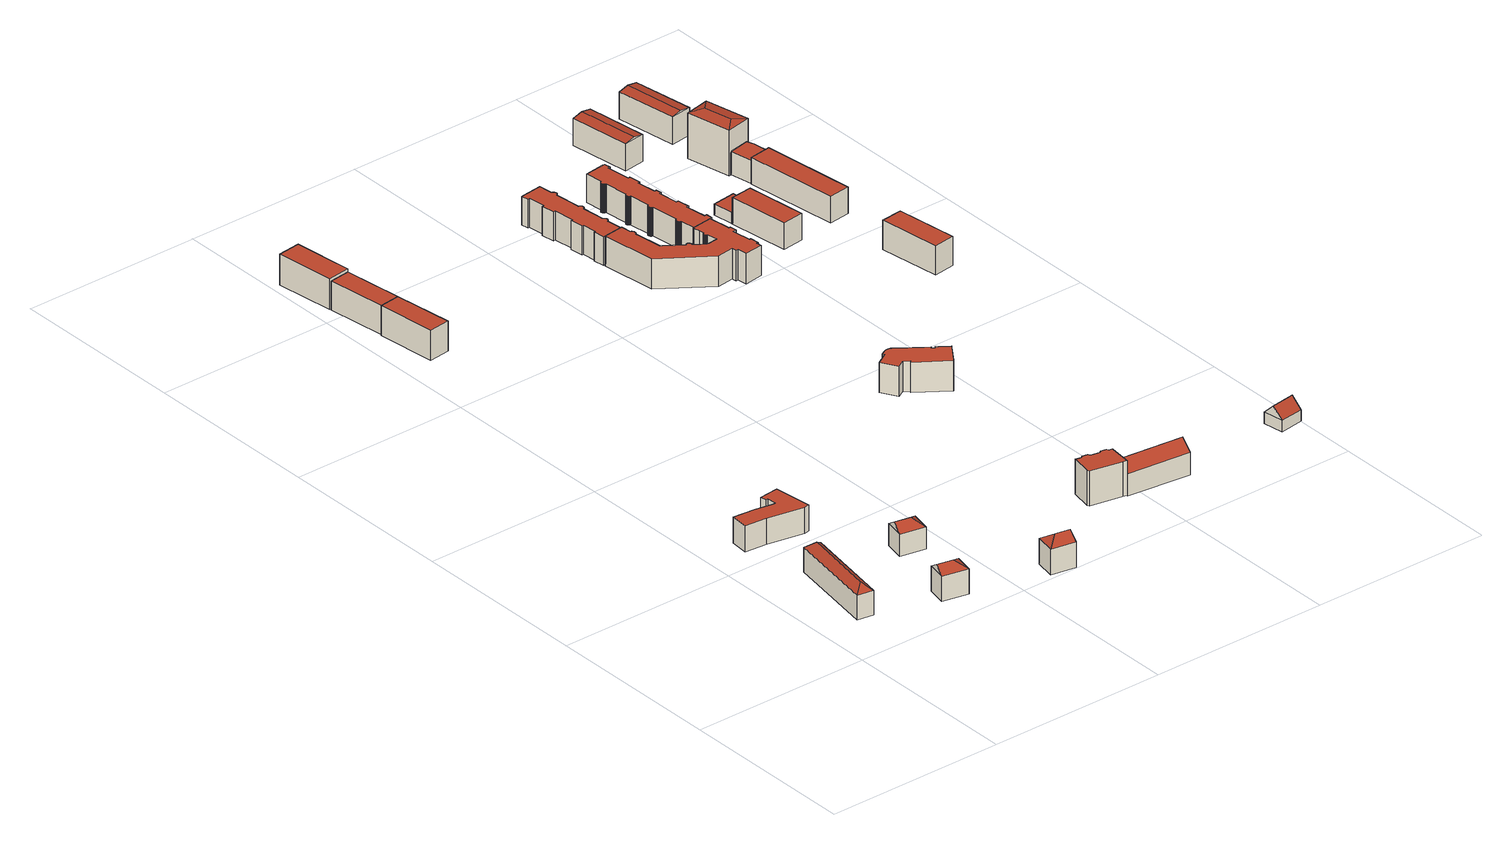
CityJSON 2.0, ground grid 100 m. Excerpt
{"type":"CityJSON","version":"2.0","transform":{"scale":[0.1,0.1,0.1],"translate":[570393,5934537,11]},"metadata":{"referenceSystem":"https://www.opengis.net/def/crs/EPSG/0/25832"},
"CityObjects":{
"building1":{"type":"Building","attributes":{"name":"Horner Weg","Gemeindeschluessel":"02100123","function":"31001_1010","yearOfConstruction":1978,"roofType":"3200","measuredHeight":17.67,"storeysAboveGround":4},"address":[{"country":"Germany","locality":"Hamburg","thoroughfareNumber":"66","thoroughfareName":"Horner Weg","postcode":"20535"}],"geometry":[{"type":"Solid","lod":"2","boundaries":[[[[0,1,2,3]],[[4,5,1,0]],[[6,7,5,4]],[[3,2,7,6]],[[0,8,4]],[[6,9,3]],[[3,9,8,0]],[[4,8,9,6]],[[1,5,7,2]]]],"semantics":{"surfaces":[{"type":"WallSurface"},{"type":"RoofSurface","Flaechenneigung":"48.5194451038387","Flaechenrichtung":"9.53841220868412","Flaechengroesse":"26.8965063253189"},{"type":"RoofSurface","Flaechenneigung":"48.5193577349466","Flaechenrichtung":"189.53772628679","Flaechengroesse":"26.7743850897338"},{"type":"RoofSurface","Flaechenneigung":"49.5983318737129","Flaechenrichtung":"279.524217591668","Flaechengroesse":"277.934152164432"},{"type":"RoofSurface","Flaechenneigung":"49.5982676367008","Flaechenrichtung":"99.5499452831652","Flaechengroesse":"277.933822970897"},{"type":"GroundSurface"}],"values":[[0,0,0,0,1,2,3,4,5]]}}]},
"building2":{"type":"Building","attributes":{"name":"Chapeaurougeweg","Gemeindeschluessel":"02100123","function":"31001_1010","yearOfConstruction":1957,"roofType":"1000","measuredHeight":14.59,"storeysAboveGround":4},"address":[{"country":"Germany","locality":"Hamburg","thoroughfareNumber":"1","thoroughfareName":"Chapeaurougeweg","postcode":"20535"}],"geometry":[{"type":"Solid","lod":"2","boundaries":[[[[10,11,12,13]],[[14,15,11,10]],[[16,17,15,14]],[[18,19,17,16]],[[20,21,19,18]],[[22,23,21,20]],[[24,25,23,22]],[[26,27,25,24]],[[28,29,27,26]],[[30,31,29,28]],[[32,33,31,30]],[[13,12,33,32]],[[30,28,26,24,22,20,18,16,14,10,13,32]],[[11,15,17,19,21,23,25,27,29,31,33,12]]]],"semantics":{"surfaces":[{"type":"WallSurface"},{"type":"RoofSurface","Flaechenneigung":"90","Flaechenrichtung":"0","Flaechengroesse":"455.397285505518"},{"type":"GroundSurface"}],"values":[[0,0,0,0,0,0,0,0,0,0,0,0,1,2]]}}]},
"building3":{"type":"Building","attributes":{"name":"Hammer Berg","Gemeindeschluessel":"02100123","function":"31001_1010","yearOfConstruction":1983,"roofType":"5000","measuredHeight":17.71,"storeysAboveGround":4},"address":[{"country":"Germany","locality":"Hamburg","thoroughfareNumber":"17","thoroughfareName":"Hammer Berg","postcode":"20535"}],"geometry":[{"type":"Solid","lod":"2","boundaries":[[[[34,35,36,37]],[[38,39,35,34]],[[40,41,39,38]],[[37,36,41,40]],[[34,42,38]],[[40,43,37]],[[37,43,42,34]],[[38,42,43,40]],[[35,39,41,36]]]],"semantics":{"surfaces":[{"type":"WallSurface"},{"type":"RoofSurface","Flaechenneigung":"58.0519913766496","Flaechenrichtung":"102.342177169567","Flaechengroesse":"37.0085912940975"},{"type":"RoofSurface","Flaechenneigung":"55.8991047435585","Flaechenrichtung":"12.3420523762911","Flaechengroesse":"76.6582425103314"},{"type":"RoofSurface","Flaechenneigung":"55.899038654029","Flaechenrichtung":"192.338488497563","Flaechengroesse":"75.753038087459"},{"type":"GroundSurface"}],"values":[[0,0,0,0,1,0,2,3,4]]}}]},
"building4":{"type":"Building","attributes":{"name":"Horner Weg","Gemeindeschluessel":"02100123","function":"31001_1010","yearOfConstruction":1983,"roofType":"5000","measuredHeight":16.08,"storeysAboveGround":4},"address":[{"country":"Germany","locality":"Hamburg","thoroughfareNumber":"72","thoroughfareName":"Horner Weg","postcode":"20535"}],"geometry":[{"type":"Solid","lod":"2","boundaries":[[[[44,45,46,47]],[[48,49,45,44]],[[50,51,49,48]],[[47,46,51,50]],[[44,52,48]],[[50,53,47]],[[47,53,52,44]],[[48,52,53,50]],[[45,49,51,46]]]],"semantics":{"surfaces":[{"type":"WallSurface"},{"type":"RoofSurface","Flaechenneigung":"54.419028162498","Flaechenrichtung":"101.420978640651","Flaechengroesse":"35.2230320490597"},{"type":"RoofSurface","Flaechenneigung":"55.736767506914","Flaechenrichtung":"11.2967302548789","Flaechengroesse":"78.2623785645123"},{"type":"RoofSurface","Flaechenneigung":"55.7371214321202","Flaechenrichtung":"190.962739550515","Flaechengroesse":"77.901548666172"},{"type":"GroundSurface"}],"values":[[0,0,0,0,1,0,2,3,4]]}}]},
"building5":{"type":"Building","attributes":{"name":"Chapeaurougeweg","Gemeindeschluessel":"02100123","function":"31001_1010","yearOfConstruction":1994,"roofType":"1000","measuredHeight":16.62,"storeysAboveGround":5},"address":[{"country":"Germany","locality":"Hamburg","thoroughfareNumber":"17","thoroughfareName":"Chapeaurougeweg","postcode":"20535"}],"geometry":[{"type":"Solid","lod":"2","boundaries":[[[[54,55,56,57]],[[58,59,55,54]],[[60,61,59,58]],[[57,56,61,60]],[[58,54,57,60]],[[55,59,61,56]]]],"semantics":{"surfaces":[{"type":"WallSurface"},{"type":"RoofSurface","Flaechenneigung":"90","Flaechenrichtung":"0","Flaechengroesse":"386.112114497951"},{"type":"GroundSurface"}],"values":[[0,0,0,0,1,2]]}}]},
"building6":{"type":"Building","attributes":{"name":"Chapeaurougeweg","Gemeindeschluessel":"02100123","function":"31001_1010","yearOfConstruction":1978,"roofType":"1000","measuredHeight":16.1,"storeysAboveGround":5},"address":[{"country":"Germany","locality":"Hamburg","thoroughfareNumber":"21","thoroughfareName":"Chapeaurougeweg","postcode":"20535"}],"geometry":[{"type":"Solid","lod":"2","boundaries":[[[[54,62,63,64]],[[57,65,62,54]],[[66,67,65,57]],[[64,63,67,66]],[[57,54,64,66]],[[62,65,67,63]]]],"semantics":{"surfaces":[{"type":"WallSurface"},{"type":"RoofSurface","Flaechenneigung":"90","Flaechenrichtung":"0","Flaechengroesse":"380.455382994518"},{"type":"GroundSurface"}],"values":[[0,0,0,0,1,2]]}}]},
"building7":{"type":"Building","attributes":{"name":"Hammer Berg","Gemeindeschluessel":"02100123","function":"31001_1010","yearOfConstruction":1983,"roofType":"5000","measuredHeight":18.1,"storeysAboveGround":5},"address":[{"country":"Germany","locality":"Hamburg","thoroughfareNumber":"23","thoroughfareName":"Hammer Berg","postcode":"20535"}],"geometry":[{"type":"Solid","lod":"2","boundaries":[[[[68,69,70,71]],[[72,73,69,68]],[[74,75,73,72]],[[71,70,75,74]],[[68,76,72]],[[74,77,71]],[[71,77,76,68]],[[72,76,77,74]],[[69,73,75,70]]]],"semantics":{"surfaces":[{"type":"WallSurface"},{"type":"RoofSurface","Flaechenneigung":"53.4409159751897","Flaechenrichtung":"280.558897904207","Flaechengroesse":"36.6055218206741"},{"type":"RoofSurface","Flaechenneigung":"55.6377100518905","Flaechenrichtung":"190.55121912804","Flaechengroesse":"76.9979765338255"},{"type":"RoofSurface","Flaechenneigung":"55.6374899896049","Flaechenrichtung":"10.5694958236093","Flaechengroesse":"76.9781983932192"},{"type":"GroundSurface"}],"values":[[0,0,0,0,1,0,2,3,4]]}}]},
"building8":{"type":"Building","attributes":{"name":"Chapeaurougeweg","Gemeindeschluessel":"02100123","function":"31001_1010","yearOfConstruction":1948,"roofType":"1000","measuredHeight":17.22,"storeysAboveGround":5},"address":[{"country":"Germany","locality":"Hamburg","thoroughfareNumber":"25","thoroughfareName":"Chapeaurougeweg","postcode":"20535"}],"geometry":[{"type":"Solid","lod":"2","boundaries":[[[[78,79,80,81]],[[82,83,79,78]],[[84,85,83,82]],[[81,80,85,84]],[[82,78,81,84]],[[79,83,85,80]]]],"semantics":{"surfaces":[{"type":"WallSurface"},{"type":"RoofSurface","Flaechenneigung":"90","Flaechenrichtung":"0","Flaechengroesse":"412.696350018242"},{"type":"GroundSurface"}],"values":[[0,0,0,0,1,2]]}}]},
"building9":{"type":"Building","attributes":{"name":"Horner Weg","Gemeindeschluessel":"02100123","function":"31001_1010","yearOfConstruction":1994,"roofType":"1000","measuredHeight":19.45,"storeysAboveGround":4},"address":[{"country":"Germany","locality":"Hamburg","thoroughfareNumber":"86","thoroughfareName":"Horner Weg","postcode":"20535"}],"geometry":[{"type":"Solid","lod":"2","boundaries":[[[[86,87,88,89]],[[90,91,87,86]],[[92,93,91,90]],[[94,95,93,92]],[[96,97,95,94]],[[98,99,97,96]],[[100,101,99,98]],[[102,103,101,100]],[[104,105,103,102]],[[106,107,105,104]],[[108,109,107,106]],[[110,111,109,108]],[[112,113,111,110]],[[114,115,113,112]],[[116,117,115,114]],[[89,88,117,116]],[[114,112,110,108,106,104,102,100,98,96,94,92,90,86,89,116]],[[87,91,93,95,97,99,101,103,105,107,109,111,113,115,117,88]]]],"semantics":{"surfaces":[{"type":"WallSurface"},{"type":"RoofSurface","Flaechenneigung":"90","Flaechenrichtung":"0","Flaechengroesse":"272.464848020555"},{"type":"GroundSurface"}],"values":[[0,0,0,0,0,0,0,0,0,0,0,0,0,0,0,0,1,2]]}}]},
"building10":{"type":"Building","attributes":{"name":"Horner Weg","Gemeindeschluessel":"02100123","function":"31001_1010","yearOfConstruction":1983,"roofType":"3100","measuredHeight":17.68,"storeysAboveGround":4},"address":[{"country":"Germany","locality":"Hamburg","thoroughfareNumber":"90","thoroughfareName":"Horner Weg","postcode":"20535"}],"geometry":[{"type":"Solid","lod":"2","boundaries":[[[[118,119,120,121]],[[122,123,119,118]],[[124,125,123,122]],[[121,120,125,124]],[[118,126,122]],[[124,127,121]],[[121,127,126,118]],[[122,126,127,124]],[[119,123,125,120]]]],"semantics":{"surfaces":[{"type":"WallSurface"},{"type":"RoofSurface","Flaechenneigung":"51.296855960043","Flaechenrichtung":"186.272061506842","Flaechengroesse":"300.801510846122"},{"type":"RoofSurface","Flaechenneigung":"51.2971776315843","Flaechenrichtung":"6.02639003625844","Flaechengroesse":"300.14656731401"},{"type":"GroundSurface"}],"values":[[0,0,0,0,0,0,1,2,3]]}}]},
"building11":{"type":"Building","attributes":{"name":"Am ElisabethgehÃ¶lz","Gemeindeschluessel":"02100123","function":"31001_1010","yearOfConstruction":1957,"roofType":"1000","measuredHeight":16.77,"storeysAboveGround":5},"address":[{"country":"Germany","locality":"Hamburg","thoroughfareNumber":"14","thoroughfareName":"Am Elisabethgehölz","postcode":"20535"}],"geometry":[{"type":"Solid","lod":"2","boundaries":[[[[128,129,130,131]],[[132,133,129,128]],[[134,135,133,132]],[[136,137,135,134]],[[138,139,137,136]],[[140,141,139,138]],[[142,143,141,140]],[[144,145,143,142]],[[146,147,145,144]],[[148,149,147,146]],[[150,151,149,148]],[[152,153,151,150]],[[154,155,153,152]],[[156,157,155,154]],[[158,159,157,156]],[[160,161,159,158]],[[162,163,161,160]],[[164,165,163,162]],[[166,167,165,164]],[[168,169,167,166]],[[170,171,169,168]],[[172,173,171,170]],[[131,130,173,172]],[[170,168,166,164,162,160,158,156,154,152,150,148,146,144,142,140,138,136,134,132,128,131,172]],[[129,133,135,137,139,141,143,145,147,149,151,153,155,157,159,161,163,165,167,169,171,173,130]]]],"semantics":{"surfaces":[{"type":"WallSurface"},{"type":"RoofSurface","Flaechenneigung":"90","Flaechenrichtung":"0","Flaechengroesse":"453.397866803879"},{"type":"GroundSurface"}],"values":[[0,0,0,0,0,0,0,0,0,0,0,0,0,0,0,0,0,0,0,0,0,0,0,1,2]]}}]},
"building12":{"type":"Building","attributes":{"name":"Curtiusweg","Gemeindeschluessel":"02100123","function":"31001_1010","yearOfConstruction":1978,"roofType":"1000","measuredHeight":16.1,"storeysAboveGround":5},"address":[{"country":"Germany","locality":"Hamburg","thoroughfareNumber":"10","thoroughfareName":"Curtiusweg","postcode":"20535"}],"geometry":[{"type":"Solid","lod":"2","boundaries":[[[[174,175,176,177]],[[178,179,175,174]],[[180,181,179,178]],[[182,183,181,180]],[[184,185,183,182]],[[186,187,185,184]],[[188,189,187,186]],[[190,191,189,188]],[[192,193,191,190]],[[194,195,193,192]],[[196,197,195,194]],[[198,199,197,196]],[[200,201,199,198]],[[202,203,201,200]],[[204,205,203,202]],[[206,207,205,204]],[[208,209,207,206]],[[210,211,209,208]],[[212,213,211,210]],[[214,215,213,212]],[[216,217,215,214]],[[218,219,217,216]],[[220,221,219,218]],[[222,223,221,220]],[[224,225,223,222]],[[226,227,225,224]],[[228,229,227,226]],[[230,231,229,228]],[[232,233,231,230]],[[234,235,233,232]],[[236,237,235,234]],[[238,239,237,236]],[[240,241,239,238]],[[242,243,241,240]],[[244,245,243,242]],[[246,247,245,244]],[[248,249,247,246]],[[250,251,249,248]],[[252,253,251,250]],[[254,255,253,252]],[[256,257,255,254]],[[258,259,257,256]],[[260,261,259,258]],[[262,263,261,260]],[[264,265,263,262]],[[266,267,265,264]],[[268,269,267,266]],[[270,271,269,268]],[[272,273,271,270]],[[274,275,273,272]],[[276,277,275,274]],[[278,279,277,276]],[[280,281,279,278]],[[282,283,281,280]],[[284,285,283,282]],[[286,287,285,284]],[[288,289,287,286]],[[290,291,289,288]],[[292,293,291,290]],[[294,295,293,292]],[[296,297,295,294]],[[298,299,297,296]],[[300,301,299,298]],[[302,303,301,300]],[[304,305,303,302]],[[177,176,305,304]],[[302,300,298,296,294,292,290,288,286,284,282,280,278,276,274,272,270,268,266,264,262,260,258,256,254,252,250,248,246,244,242,240,238,236,234,232,230,228,226,224,222,220,218,216,214,212,210,208,206,204,202,200,198,196,194,192,190,188,186,184,182,180,178,174,177,304]],[[175,179,181,183,185,187,189,191,193,195,197,199,201,203,205,207,209,211,213,215,217,219,221,223,225,227,229,231,233,235,237,239,241,243,245,247,249,251,253,255,257,259,261,263,265,267,269,271,273,275,277,279,281,283,285,287,289,291,293,295,297,299,301,303,305,176]]]],"semantics":{"surfaces":[{"type":"WallSurface"},{"type":"RoofSurface","Flaechenneigung":"90","Flaechenrichtung":"0","Flaechengroesse":"625.924208595984"},{"type":"GroundSurface"}],"values":[[0,0,0,0,0,0,0,0,0,0,0,0,0,0,0,0,0,0,0,0,0,0,0,0,0,0,0,0,0,0,0,0,0,0,0,0,0,0,0,0,0,0,0,0,0,0,0,0,0,0,0,0,0,0,0,0,0,0,0,0,0,0,0,0,0,0,1,2]]}}]},
"building13":{"type":"Building","attributes":{"name":"Curtiusweg","Gemeindeschluessel":"02100123","function":"31001_1010","yearOfConstruction":1978,"roofType":"1000","measuredHeight":16.84,"storeysAboveGround":5},"address":[{"country":"Germany","locality":"Hamburg","thoroughfareNumber":"2","thoroughfareName":"Curtiusweg","postcode":"20535"}],"geometry":[{"type":"Solid","lod":"2","boundaries":[[[[306,307,308,309]],[[310,311,307,306]],[[312,313,311,310]],[[314,315,313,312]],[[316,317,315,314]],[[318,319,317,316]],[[320,321,319,318]],[[322,323,321,320]],[[324,325,323,322]],[[326,327,325,324]],[[328,329,327,326]],[[330,331,329,328]],[[332,333,331,330]],[[334,335,333,332]],[[336,337,335,334]],[[338,339,337,336]],[[340,341,339,338]],[[342,343,341,340]],[[344,345,343,342]],[[346,347,345,344]],[[348,349,347,346]],[[350,351,349,348]],[[352,353,351,350]],[[354,355,353,352]],[[356,357,355,354]],[[358,359,357,356]],[[360,361,359,358]],[[362,363,361,360]],[[364,365,363,362]],[[366,367,365,364]],[[368,369,367,366]],[[370,371,369,368]],[[372,373,371,370]],[[374,375,373,372]],[[376,377,375,374]],[[378,379,377,376]],[[380,381,379,378]],[[382,383,381,380]],[[384,385,383,382]],[[386,387,385,384]],[[284,388,387,386]],[[282,389,388,284]],[[390,391,389,282]],[[392,393,391,390]],[[394,395,393,392]],[[396,397,395,394]],[[398,399,397,396]],[[400,401,399,398]],[[402,403,401,400]],[[404,405,403,402]],[[406,407,405,404]],[[408,409,407,406]],[[410,411,409,408]],[[412,413,411,410]],[[414,415,413,412]],[[416,417,415,414]],[[418,419,417,416]],[[420,421,419,418]],[[422,423,421,420]],[[424,425,423,422]],[[426,427,425,424]],[[428,429,427,426]],[[430,431,429,428]],[[432,433,431,430]],[[434,435,433,432]],[[436,437,435,434]],[[438,439,437,436]],[[440,441,439,438]],[[442,443,441,440]],[[444,445,443,442]],[[446,447,445,444]],[[448,449,447,446]],[[450,451,449,448]],[[452,453,451,450]],[[454,455,453,452]],[[456,457,455,454]],[[458,459,457,456]],[[309,308,459,458]],[[456,454,452,450,448,446,444,442,440,438,436,434,432,430,428,426,424,422,420,418,416,414,412,410,408,406,404,402,400,398,396,394,392,390,282,284,386,384,382,380,378,376,374,372,370,368,366,364,362,360,358,356,354,352,350,348,346,344,342,340,338,336,334,332,330,328,326,324,322,320,318,316,314,312,310,306,309,458]],[[307,311,313,315,317,319,321,323,325,327,329,331,333,335,337,339,341,343,345,347,349,351,353,355,357,359,361,363,365,367,369,371,373,375,377,379,381,383,385,387,388,389,391,393,395,397,399,401,403,405,407,409,411,413,415,417,419,421,423,425,427,429,431,433,435,437,439,441,443,445,447,449,451,453,455,457,459,308]]]],"semantics":{"surfaces":[{"type":"WallSurface"},{"type":"RoofSurface","Flaechenneigung":"90","Flaechenrichtung":"0","Flaechengroesse":"1127.86625337952"},{"type":"GroundSurface"}],"values":[[0,0,0,0,0,0,0,0,0,0,0,0,0,0,0,0,0,0,0,0,0,0,0,0,0,0,0,0,0,0,0,0,0,0,0,0,0,0,0,0,0,0,0,0,0,0,0,0,0,0,0,0,0,0,0,0,0,0,0,0,0,0,0,0,0,0,0,0,0,0,0,0,0,0,0,0,0,0,1,2]]}}]},
"building14":{"type":"Building","attributes":{"name":"Mettlerkampsweg","Gemeindeschluessel":"02100123","function":"31001_1010","yearOfConstruction":1978,"roofType":"1000","measuredHeight":15.96,"storeysAboveGround":5},"address":[{"country":"Germany","locality":"Hamburg","thoroughfareNumber":"17","thoroughfareName":"Mettlerkampsweg","postcode":"20535"}],"geometry":[{"type":"Solid","lod":"2","boundaries":[[[[460,461,462,463]],[[464,465,461,460]],[[466,467,465,464]],[[468,469,467,466]],[[470,471,469,468]],[[472,473,471,470]],[[474,475,473,472]],[[476,477,475,474]],[[478,479,477,476]],[[480,481,479,478]],[[482,483,481,480]],[[484,485,483,482]],[[486,487,485,484]],[[488,489,487,486]],[[490,491,489,488]],[[492,493,491,490]],[[494,495,493,492]],[[496,497,495,494]],[[498,499,497,496]],[[500,501,499,498]],[[502,503,501,500]],[[504,505,503,502]],[[506,507,505,504]],[[508,509,507,506]],[[510,511,509,508]],[[512,513,511,510]],[[514,515,513,512]],[[516,517,515,514]],[[518,519,517,516]],[[520,521,519,518]],[[522,523,521,520]],[[524,525,523,522]],[[526,527,525,524]],[[528,529,527,526]],[[530,531,529,528]],[[532,533,531,530]],[[534,535,533,532]],[[356,536,535,534]],[[354,537,536,356]],[[538,539,537,354]],[[540,541,539,538]],[[542,543,541,540]],[[544,545,543,542]],[[546,547,545,544]],[[548,549,547,546]],[[550,551,549,548]],[[552,553,551,550]],[[554,555,553,552]],[[556,557,555,554]],[[558,559,557,556]],[[560,561,559,558]],[[562,563,561,560]],[[564,565,563,562]],[[566,567,565,564]],[[568,569,567,566]],[[570,571,569,568]],[[572,573,571,570]],[[574,575,573,572]],[[576,577,575,574]],[[578,579,577,576]],[[580,581,579,578]],[[582,583,581,580]],[[584,585,583,582]],[[586,587,585,584]],[[588,589,587,586]],[[590,591,589,588]],[[592,593,591,590]],[[594,595,593,592]],[[596,597,595,594]],[[598,599,597,596]],[[600,601,599,598]],[[602,603,601,600]],[[604,605,603,602]],[[606,607,605,604]],[[608,609,607,606]],[[610,611,609,608]],[[612,613,611,610]],[[614,615,613,612]],[[616,617,615,614]],[[618,619,617,616]],[[620,621,619,618]],[[622,623,621,620]],[[624,625,623,622]],[[626,627,625,624]],[[628,629,627,626]],[[630,631,629,628]],[[632,633,631,630]],[[463,462,633,632]],[[630,628,626,624,622,620,618,616,614,612,610,608,606,604,602,600,598,596,594,592,590,588,586,584,582,580,578,576,574,572,570,568,566,564,562,560,558,556,554,552,550,548,546,544,542,540,538,354,356,534,532,530,528,526,524,522,520,518,516,514,512,510,508,506,504,502,500,498,496,494,492,490,488,486,484,482,480,478,476,474,472,470,468,466,464,460,463,632]],[[461,465,467,469,471,473,475,477,479,481,483,485,487,489,491,493,495,497,499,501,503,505,507,509,511,513,515,517,519,521,523,525,527,529,531,533,535,536,537,539,541,543,545,547,549,551,553,555,557,559,561,563,565,567,569,571,573,575,577,579,581,583,585,587,589,591,593,595,597,599,601,603,605,607,609,611,613,615,617,619,621,623,625,627,629,631,633,462]]]],"semantics":{"surfaces":[{"type":"WallSurface"},{"type":"RoofSurface","Flaechenneigung":"90","Flaechenrichtung":"0","Flaechengroesse":"838.331000767223"},{"type":"GroundSurface"}],"values":[[0,0,0,0,0,0,0,0,0,0,0,0,0,0,0,0,0,0,0,0,0,0,0,0,0,0,0,0,0,0,0,0,0,0,0,0,0,0,0,0,0,0,0,0,0,0,0,0,0,0,0,0,0,0,0,0,0,0,0,0,0,0,0,0,0,0,0,0,0,0,0,0,0,0,0,0,0,0,0,0,0,0,0,0,0,0,0,0,1,2]]}}]},
"building15":{"type":"Building","attributes":{"name":"Horner Weg","Gemeindeschluessel":"02100123","function":"31001_1010","yearOfConstruction":1957,"roofType":"3100","measuredHeight":12.05,"storeysAboveGround":2},"address":[{"country":"Germany","locality":"Hamburg","thoroughfareNumber":"108","thoroughfareName":"Horner Weg","postcode":"20535"}],"geometry":[{"type":"Solid","lod":"2","boundaries":[[[[634,635,636,637]],[[638,639,635,634]],[[640,641,639,638]],[[637,636,641,640]],[[634,642,638]],[[640,643,637]],[[637,643,642,634]],[[638,642,643,640]],[[635,639,641,636]]]],"semantics":{"surfaces":[{"type":"WallSurface"},{"type":"RoofSurface","Flaechenneigung":"44.2224293181682","Flaechenrichtung":"352.326128847104","Flaechengroesse":"110.80489631861"},{"type":"RoofSurface","Flaechenneigung":"44.2222213437054","Flaechenrichtung":"172.325843455523","Flaechengroesse":"110.800800307333"},{"type":"GroundSurface"}],"values":[[0,0,0,0,0,0,1,2,3]]}}]},
"building16":{"type":"Building","attributes":{"name":"Mettlerkampsweg","Gemeindeschluessel":"02100123","function":"31001_1010","yearOfConstruction":1968,"roofType":"1000","measuredHeight":14.84,"storeysAboveGround":5},"address":[{"country":"Germany","locality":"Hamburg","thoroughfareNumber":"36","thoroughfareName":"Mettlerkampsweg","postcode":"20535"}],"geometry":[{"type":"Solid","lod":"2","boundaries":[[[[644,645,646,647]],[[648,649,645,644]],[[650,651,649,648]],[[647,646,651,650]],[[648,644,647,650]],[[645,649,651,646]]]],"semantics":{"surfaces":[{"type":"WallSurface"},{"type":"RoofSurface","Flaechenneigung":"90","Flaechenrichtung":"0","Flaechengroesse":"408.214392011076"},{"type":"GroundSurface"}],"values":[[0,0,0,0,1,2]]}}]},
"building17":{"type":"Building","attributes":{"name":"Mettlerkampsweg","Gemeindeschluessel":"02100123","function":"31001_1010","yearOfConstruction":1968,"roofType":"1000","measuredHeight":6.03,"storeysAboveGround":2},"address":[{"country":"Germany","locality":"Hamburg","thoroughfareNumber":"38","thoroughfareName":"Mettlerkampsweg","postcode":"20535"}],"geometry":[{"type":"Solid","lod":"2","boundaries":[[[[652,653,654,655]],[[656,657,653,652]],[[658,659,657,656]],[[655,654,659,658]],[[656,652,655,658]],[[653,657,659,654]]]],"semantics":{"surfaces":[{"type":"WallSurface"},{"type":"RoofSurface","Flaechenneigung":"90","Flaechenrichtung":"0","Flaechengroesse":"148.80924499219"},{"type":"GroundSurface"}],"values":[[0,0,0,0,1,2]]}}]},
"building18":{"type":"Building","attributes":{"name":"Mettlerkampsweg","Gemeindeschluessel":"02100123","function":"31001_1010","yearOfConstruction":1957,"roofType":"3100","measuredHeight":16.25,"storeysAboveGround":5},"address":[{"country":"Germany","locality":"Hamburg","thoroughfareNumber":"44","thoroughfareName":"Mettlerkampsweg","postcode":"20535"}],"geometry":[{"type":"Solid","lod":"2","boundaries":[[[[660,661,662,663]],[[664,665,661,660]],[[666,667,665,664]],[[663,662,667,666]],[[660,668,664]],[[666,669,663]],[[663,669,668,660]],[[664,668,669,666]],[[661,665,667,662]]]],"semantics":{"surfaces":[{"type":"WallSurface"},{"type":"RoofSurface","Flaechenneigung":"79.4906333387829","Flaechenrichtung":"82.7153334581654","Flaechengroesse":"207.014255778824"},{"type":"RoofSurface","Flaechenneigung":"79.4907121724167","Flaechenrichtung":"262.794639672095","Flaechengroesse":"207.016208040833"},{"type":"GroundSurface"}],"values":[[0,0,0,0,0,0,1,2,3]]}}]},
"building19":{"type":"Building","attributes":{"name":"Mettlerkampsweg","Gemeindeschluessel":"02100123","function":"31001_1010","yearOfConstruction":1948,"roofType":"1000","measuredHeight":16.48,"storeysAboveGround":1},"address":[{"country":"Germany","locality":"Hamburg","thoroughfareNumber":"16","thoroughfareName":"Mettlerkampsweg","postcode":"20535"}],"geometry":[{"type":"Solid","lod":"2","boundaries":[[[[670,671,672,673]],[[674,675,671,670]],[[676,677,675,674]],[[673,672,677,676]],[[674,670,673,676]],[[671,675,677,672]]]],"semantics":{"surfaces":[{"type":"WallSurface"},{"type":"RoofSurface","Flaechenneigung":"90","Flaechenrichtung":"0","Flaechengroesse":"409.187663005592"},{"type":"GroundSurface"}],"values":[[0,0,0,0,1,2]]}}]},
"building20":{"type":"Building","attributes":{"name":"Mettlerkampsweg","Gemeindeschluessel":"02100123","function":"31001_1010","yearOfConstruction":1994,"roofType":"1000","measuredHeight":14.85,"storeysAboveGround":5},"address":[{"country":"Germany","locality":"Hamburg","thoroughfareNumber":"38","thoroughfareName":"Mettlerkampsweg","postcode":"20535"}],"geometry":[{"type":"Solid","lod":"2","boundaries":[[[[678,679,680,681]],[[682,683,679,678]],[[684,685,683,682]],[[681,680,685,684]],[[682,678,681,684]],[[679,683,685,680]]]],"semantics":{"surfaces":[{"type":"WallSurface"},{"type":"RoofSurface","Flaechenneigung":"90","Flaechenrichtung":"0","Flaechengroesse":"624.886570023994"},{"type":"GroundSurface"}],"values":[[0,0,0,0,1,2]]}}]},
"building21":{"type":"Building","attributes":{"name":"Mettlerkampsweg","Gemeindeschluessel":"02100123","function":"31001_1010","yearOfConstruction":1968,"roofType":"1000","measuredHeight":12.8,"storeysAboveGround":4},"address":[{"country":"Germany","locality":"Hamburg","thoroughfareNumber":"40","thoroughfareName":"Mettlerkampsweg","postcode":"20535"}],"geometry":[{"type":"Solid","lod":"2","boundaries":[[[[686,687,688,689]],[[690,691,687,686]],[[692,693,691,690]],[[694,695,693,692]],[[689,688,695,694]],[[692,690,686,689,694]],[[687,691,693,695,688]]]],"semantics":{"surfaces":[{"type":"WallSurface"},{"type":"RoofSurface","Flaechenneigung":"90","Flaechenrichtung":"0","Flaechengroesse":"162.184296997844"},{"type":"GroundSurface"}],"values":[[0,0,0,0,0,1,2]]}}]},
"building22":{"type":"Building","attributes":{"name":"Mettlerkampsweg","Gemeindeschluessel":"02100123","function":"31001_1010","yearOfConstruction":1968,"roofType":"3200","measuredHeight":26.52,"storeysAboveGround":9},"address":[{"country":"Germany","locality":"Hamburg","thoroughfareNumber":"40","thoroughfareName":"Mettlerkampsweg","postcode":"20535"}],"geometry":[{"type":"Solid","lod":"2","boundaries":[[[[696,697,698,699]],[[700,701,697,696]],[[702,703,701,700]],[[699,698,703,702]],[[696,704,700]],[[702,705,699]],[[699,705,704,696]],[[700,704,705,702]],[[697,701,703,698]]]],"semantics":{"surfaces":[{"type":"WallSurface"},{"type":"RoofSurface","Flaechenneigung":"74.0783876585805","Flaechenrichtung":"168.417439500248","Flaechengroesse":"34.1918343281827"},{"type":"RoofSurface","Flaechenneigung":"74.0782754324864","Flaechenrichtung":"348.417439591703","Flaechengroesse":"34.191834332494"},{"type":"RoofSurface","Flaechenneigung":"79.4880171231986","Flaechenrichtung":"78.4186592217096","Flaechengroesse":"150.976076305741"},{"type":"RoofSurface","Flaechenneigung":"79.4880340211222","Flaechenrichtung":"258.418659224137","Flaechengroesse":"150.976076299606"},{"type":"GroundSurface"}],"values":[[0,0,0,0,1,2,3,4,5]]}}]},
"building23":{"type":"Building","attributes":{"name":"Sievekingsallee","Gemeindeschluessel":"02100123","function":"31001_1010","yearOfConstruction":1957,"roofType":"3100","measuredHeight":16.28,"storeysAboveGround":5},"address":[{"country":"Germany","locality":"Hamburg","thoroughfareNumber":"114","thoroughfareName":"Sievekingsallee","postcode":"20535"}],"geometry":[{"type":"Solid","lod":"2","boundaries":[[[[706,707,708,709]],[[710,711,707,706]],[[712,713,711,710]],[[709,708,713,712]],[[706,714,710]],[[712,715,709]],[[709,715,714,706]],[[710,714,715,712]],[[707,711,713,708]]]],"semantics":{"surfaces":[{"type":"WallSurface"},{"type":"RoofSurface","Flaechenneigung":"79.5272803375976","Flaechenrichtung":"81.952486359205","Flaechengroesse":"205.375853432373"},{"type":"RoofSurface","Flaechenneigung":"79.5272746201751","Flaechenrichtung":"261.950595209853","Flaechengroesse":"205.370619285064"},{"type":"GroundSurface"}],"values":[[0,0,0,0,0,0,1,2,3]]}}]}
},
"vertices":[
[276,767,168],[276,767,30],[192,266,30],[192,266,168],[366,751,168],[366,751,30],[282,251,168],[282,251,30],[313,716,206],[244,302,206],
[171,1076,183],[171,1076,37],[290,1065,37],[290,1065,183],[179,1176,183],[179,1176,37],[302,1165,183],[302,1165,37],[401,1146,183],[401,1146,37],[414,1147,183],[414,1147,37],[408,1197,183],[408,1197,37],[397,1196,183],[397,1196,37],[392,1231,183],[392,1231,37],[501,1243,183],[501,1243,37],[526,1031,183],[526,1031,37],[496,1027,183],[496,1027,37],
[794,237,153],[794,237,13],[650,268,13],[650,268,153],[771,132,153],[771,132,13],[629,163,153],[629,163,13],[726,197,190],[639,215,190],
[870,653,164],[870,653,41],[729,682,41],[729,682,164],[848,546,164],[848,546,41],[708,573,164],[708,573,41],[808,610,202],[718,628,202],
[206,3713,210],[206,3713,44],[90,3699,44],[90,3699,210],[246,3387,210],[246,3387,44],[128,3373,210],[128,3373,44],
[206,3713,49],[166,4038,49],[166,4038,210],[90,3699,49],[52,4024,210],[52,4024,49],
[1191,31,147],[1191,31,5],[1327,5,5],[1327,5,147],[1212,142,147],[1212,142,5],[1348,116,147],[1348,116,5],[1253,77,186],[1338,61,186],
[166,4038,227],[166,4038,55],[127,4363,55],[127,4363,227],[41,4023,227],[41,4023,55],[2,4348,227],[2,4348,55],
[1695,347,239],[1695,347,45],[1869,313,45],[1869,313,239],[1688,359,239],[1688,359,45],[1710,476,239],[1710,476,45],[1743,469,239],[1743,469,45],[1755,477,239],[1755,477,45],[1784,471,239],[1784,471,45],[1792,459,239],[1792,459,45],[1841,449,239],[1841,449,45],[1853,457,239],[1853,457,45],[1882,451,239],[1882,451,45],[1890,439,239],[1890,439,45],[1907,436,239],[1907,436,45],[1906,433,239],[1906,433,45],[1894,319,239],[1894,319,45],[1893,308,239],[1893,308,45],
[1892,303,168],[1892,303,44],[2246,263,44],[2246,263,168],[1906,433,168],[1906,433,44],[2260,396,168],[2260,396,44],[1899,368,221],[2253,330,221],
[1676,1861,202],[1676,1861,34],[1653,1848,34],[1653,1848,202],[1683,1864,202],[1683,1864,34],[1690,1867,202],[1690,1867,34],[1698,1868,202],[1698,1868,34],[1705,1868,202],[1705,1868,34],[1713,1867,202],[1713,1867,34],[1720,1864,202],[1720,1864,34],[1727,1860,202],[1727,1860,34],[1733,1855,202],[1733,1855,34],[1875,1751,202],[1875,1751,34],[1869,1742,202],[1869,1742,34],[1884,1731,202],[1884,1731,34],[1891,1740,202],[1891,1740,34],[1954,1694,202],[1954,1694,34],[1948,1685,202],[1948,1685,34],[1877,1586,202],[1877,1586,34],[1710,1704,202],[1710,1704,34],[1717,1713,202],[1717,1713,34],[1687,1734,202],[1687,1734,34],[1646,1710,202],[1646,1710,34],[1594,1798,202],[1594,1798,34],[1659,1837,202],[1659,1837,34],
[1258,4003,211],[1258,4003,50],[1269,3910,50],[1269,3910,211],[1248,4002,211],[1248,4002,50],[1243,4042,211],[1243,4042,50],[1252,4043,211],[1252,4043,50],[1366,4057,211],[1366,4057,50],[1374,3979,211],[1374,3979,50],[1377,3978,211],[1377,3978,50],[1380,3977,211],[1380,3977,50],[1382,3976,211],[1382,3976,50],[1384,3974,211],[1384,3974,50],[1386,3972,211],[1386,3972,50],[1388,3969,211],[1388,3969,50],[1389,3967,211],[1389,3967,50],[1389,3964,211],[1389,3964,50],[1389,3961,211],[1389,3961,50],[1389,3958,211],[1389,3958,50],[1388,3955,211],[1388,3955,50],[1387,3953,211],[1387,3953,50],[1385,3951,211],[1385,3951,50],[1383,3949,211],[1383,3949,50],[1380,3947,211],[1380,3947,50],[1378,3946,211],[1378,3946,50],[1393,3801,211],[1393,3801,50],[1396,3800,211],[1396,3800,50],[1399,3799,211],[1399,3799,50],[1401,3797,211],[1401,3797,50],[1403,3795,211],[1403,3795,50],[1405,3793,211],[1405,3793,50],[1407,3790,211],[1407,3790,50],[1407,3787,211],[1407,3787,50],[1408,3784,211],[1408,3784,50],[1408,3781,211],[1408,3781,50],[1407,3778,211],[1407,3778,50],[1406,3775,211],[1406,3775,50],[1404,3773,211],[1404,3773,50],[1402,3771,211],[1402,3771,50],[1399,3769,211],[1399,3769,50],[1397,3768,211],[1397,3768,50],[1410,3640,211],[1410,3640,50],[1413,3639,211],[1413,3639,50],[1416,3637,211],[1416,3637,50],[1418,3635,211],[1418,3635,50],[1420,3633,211],[1420,3633,50],[1422,3630,211],[1422,3630,50],[1423,3627,211],[1423,3627,50],[1423,3624,211],[1423,3624,50],[1424,3621,211],[1424,3621,50],[1423,3618,211],[1423,3618,50],[1422,3615,211],[1422,3615,50],[1421,3612,211],[1421,3612,50],[1419,3610,211],[1419,3610,50],[1416,3608,211],[1416,3608,50],[1414,3606,211],[1414,3606,50],[1423,3522,211],[1423,3522,50],[1319,3510,211],[1319,3510,50],[1307,3509,211],[1307,3509,50],[1300,3570,211],[1300,3570,50],[1308,3571,211],[1308,3571,50],[1299,3649,211],[1299,3649,50],[1290,3648,211],[1290,3648,50],[1282,3722,211],[1282,3722,50],[1292,3723,211],[1292,3723,50],[1279,3837,211],[1279,3837,50],[1268,3836,211],[1268,3836,50],[1259,3909,211],[1259,3909,50],
[1656,3144,211],[1656,3144,42],[1640,3149,42],[1640,3149,211],[1707,3150,211],[1707,3150,42],[1699,3207,211],[1699,3207,42],[1697,3207,211],[1697,3207,42],[1695,3208,211],[1695,3208,42],[1693,3209,211],[1693,3209,42],[1691,3210,211],[1691,3210,42],[1689,3211,211],[1689,3211,42],[1688,3213,211],[1688,3213,42],[1687,3215,211],[1687,3215,42],[1687,3217,211],[1687,3217,42],[1686,3219,211],[1686,3219,42],[1687,3221,211],[1687,3221,42],[1687,3223,211],[1687,3223,42],[1688,3225,211],[1688,3225,42],[1689,3227,211],[1689,3227,42],[1690,3229,211],[1690,3229,42],[1692,3230,211],[1692,3230,42],[1694,3231,211],[1694,3231,42],[1696,3232,211],[1696,3232,42],[1693,3259,211],[1693,3259,42],[1689,3293,211],[1689,3293,42],[1688,3301,211],[1688,3301,42],[1690,3301,211],[1690,3301,42],[1804,3315,211],[1804,3315,42],[1819,3193,211],[1819,3193,42],[1828,3194,211],[1828,3194,42],[1833,3156,211],[1833,3156,42],[1814,3154,211],[1814,3154,42],[1827,3048,211],[1827,3048,42],[1836,3049,211],[1836,3049,42],[1842,3001,211],[1842,3001,42],[1832,2999,211],[1832,2999,42],[1835,2971,211],[1835,2971,42],[1731,2958,211],[1731,2958,42],[1724,3010,211],[1724,3010,42],[1712,3008,211],[1712,3008,42],[1709,3035,211],[1709,3035,42],[1617,3024,211],[1617,3024,42],[1354,3208,211],[1354,3208,42],[1319,3510,42],[1423,3522,42],[1429,3523,211],[1429,3523,42],[1436,3467,211],[1436,3467,42],[1439,3465,211],[1439,3465,42],[1442,3463,211],[1442,3463,42],[1444,3461,211],[1444,3461,42],[1446,3458,211],[1446,3458,42],[1448,3455,211],[1448,3455,42],[1449,3451,211],[1449,3451,42],[1449,3448,211],[1449,3448,42],[1449,3444,211],[1449,3444,42],[1448,3441,211],[1448,3441,42],[1447,3437,211],[1447,3437,42],[1445,3434,211],[1445,3434,42],[1443,3432,211],[1443,3432,42],[1441,3429,211],[1441,3429,42],[1460,3276,211],[1460,3276,42],[1563,3203,211],[1563,3203,42],[1565,3204,211],[1565,3204,42],[1567,3206,211],[1567,3206,42],[1569,3207,211],[1569,3207,42],[1571,3208,211],[1571,3208,42],[1573,3208,211],[1573,3208,42],[1576,3208,211],[1576,3208,42],[1578,3208,211],[1578,3208,42],[1581,3207,211],[1581,3207,42],[1583,3206,211],[1583,3206,42],[1584,3204,211],[1584,3204,42],[1586,3202,211],[1586,3202,42],[1587,3200,211],[1587,3200,42],[1588,3198,211],[1588,3198,42],[1589,3195,211],[1589,3195,42],[1589,3193,211],[1589,3193,42],[1588,3191,211],[1588,3191,42],[1587,3188,211],[1587,3188,42],[1586,3186,211],[1586,3186,42],
[1622,3875,211],[1622,3875,51],[1625,3875,51],[1625,3875,211],[1619,3876,211],[1619,3876,51],[1617,3877,211],[1617,3877,51],[1615,3879,211],[1615,3879,51],[1613,3881,211],[1613,3881,51],[1611,3883,211],[1611,3883,51],[1610,3886,211],[1610,3886,51],[1609,3888,211],[1609,3888,51],[1609,3891,211],[1609,3891,51],[1609,3894,211],[1609,3894,51],[1610,3896,211],[1610,3896,51],[1611,3899,211],[1611,3899,51],[1612,3901,211],[1612,3901,51],[1614,3903,211],[1614,3903,51],[1616,3905,211],[1616,3905,51],[1618,3906,211],[1618,3906,51],[1621,3907,211],[1621,3907,51],[1610,4003,211],[1610,4003,51],[1721,4016,211],[1721,4016,51],[1733,4017,211],[1733,4017,51],[1737,3981,211],[1737,3981,51],[1725,3980,211],[1725,3980,51],[1741,3850,211],[1741,3850,51],[1752,3851,211],[1752,3851,51],[1759,3787,211],[1759,3787,51],[1748,3785,211],[1748,3785,51],[1761,3676,211],[1761,3676,51],[1772,3677,211],[1772,3677,51],[1776,3646,211],[1776,3646,51],[1765,3644,211],[1765,3644,51],[1778,3535,211],[1778,3535,51],[1790,3536,211],[1790,3536,51],[1798,3467,211],[1798,3467,51],[1786,3466,211],[1786,3466,51],[1800,3351,211],[1800,3351,51],[1813,3352,211],[1813,3352,51],[1817,3317,211],[1817,3317,51],[1804,3315,51],[1690,3301,51],[1681,3381,211],[1681,3381,51],[1678,3382,211],[1678,3382,51],[1675,3383,211],[1675,3383,51],[1673,3384,211],[1673,3384,51],[1671,3386,211],[1671,3386,51],[1669,3389,211],[1669,3389,51],[1668,3392,211],[1668,3392,51],[1667,3394,211],[1667,3394,51],[1666,3397,211],[1666,3397,51],[1667,3400,211],[1667,3400,51],[1667,3403,211],[1667,3403,51],[1668,3406,211],[1668,3406,51],[1670,3409,211],[1670,3409,51],[1672,3411,211],[1672,3411,51],[1675,3413,211],[1675,3413,51],[1677,3414,211],[1677,3414,51],[1660,3566,211],[1660,3566,51],[1657,3567,211],[1657,3567,51],[1654,3568,211],[1654,3568,51],[1652,3570,211],[1652,3570,51],[1650,3572,211],[1650,3572,51],[1648,3574,211],[1648,3574,51],[1647,3577,211],[1647,3577,51],[1646,3579,211],[1646,3579,51],[1646,3582,211],[1646,3582,51],[1646,3585,211],[1646,3585,51],[1647,3588,211],[1647,3588,51],[1648,3591,211],[1648,3591,51],[1649,3593,211],[1649,3593,51],[1651,3595,211],[1651,3595,51],[1654,3597,211],[1654,3597,51],[1656,3598,211],[1656,3598,51],[1643,3713,211],[1643,3713,51],[1640,3714,211],[1640,3714,51],[1638,3715,211],[1638,3715,51],[1636,3717,211],[1636,3717,51],[1634,3719,211],[1634,3719,51],[1632,3721,211],[1632,3721,51],[1631,3723,211],[1631,3723,51],[1630,3726,211],[1630,3726,51],[1630,3729,211],[1630,3729,51],[1630,3732,211],[1630,3732,51],[1631,3734,211],[1631,3734,51],[1632,3737,211],[1632,3737,51],[1633,3739,211],[1633,3739,51],[1635,3741,211],[1635,3741,51],[1637,3743,211],[1637,3743,51],[1639,3744,211],[1639,3744,51],
[2942,411,113],[2942,411,51],[2809,393,51],[2809,393,113],[2957,297,113],[2957,297,51],[2825,279,113],[2825,279,51],[2950,354,172],[2817,336,172],
[2143,3427,197],[2143,3427,49],[2023,3413,49],[2023,3413,197],[2184,3091,197],[2184,3091,49],[2064,3076,197],[2064,3076,49],
[2135,3543,114],[2135,3543,53],[2006,3527,53],[2006,3527,114],[2149,3428,114],[2149,3428,53],[2020,3413,114],[2020,3413,53],
[2060,4128,198],[2060,4128,47],[2017,4467,47],[2017,4467,198],[1942,4113,198],[1942,4113,47],[1899,4453,198],[1899,4453,47],[2001,4121,209],[1958,4460,209],
[2543,2789,214],[2543,2789,50],[2424,2775,50],[2424,2775,214],[2587,2450,214],[2587,2450,50],[2469,2435,214],[2469,2435,50],
[2441,3648,202],[2441,3648,54],[2321,3633,54],[2321,3633,202],[2502,3129,202],[2502,3129,54],[2384,3115,202],[2384,3115,54],
[2415,3782,183],[2415,3782,55],[2299,3758,55],[2299,3758,183],[2430,3744,183],[2430,3744,55],[2441,3648,183],[2441,3648,55],[2322,3633,183],[2322,3633,55],
[2426,3784,307],[2426,3784,55],[2375,4034,55],[2375,4034,307],[2287,3755,307],[2287,3755,55],[2236,4005,307],[2236,4005,55],[2347,3815,320],[2315,3974,320],
[2381,4166,205],[2381,4166,53],[2333,4505,53],[2333,4505,205],[2264,4152,205],[2264,4152,53],[2216,4491,205],[2216,4491,53],[2322,4159,216],[2275,4498,216]
]}
